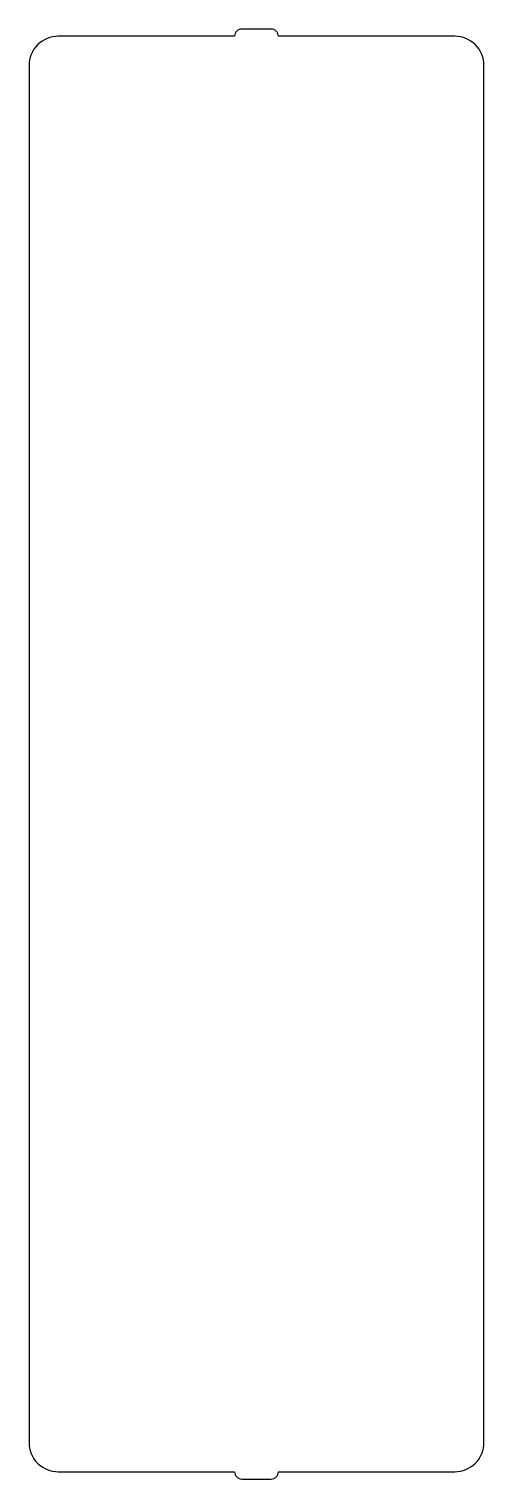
# Model space of a CAD drawing. Header units: millimetres. Extents: x -323.4 to -292.3, y -96.5 to 2.7.
import ezdxf

# ---------------------------------------------------------------- set-up
doc = ezdxf.new("R2010")
doc.units = ezdxf.units.MM
doc.layers.get('0').update_dxf_attribs({"linetype": 'CONTINUOUS'})

msp = doc.modelspace()

# ---------------------------------------------------------------- linework, layer by layer
msp.add_lwpolyline([(-321.4, 2.222, 0.414214), (-323.4, 0.222), (-323.4, -94.032, 0.414214), (-321.4, -96.032), (-309.338, -96.032, 0.414214), (-308.838, -96.532), (-306.838, -96.532, 0.414214), (-306.338, -96.032), (-294.275, -96.032, 0.414214), (-292.275, -94.032), (-292.275, 0.222, 0.414214), (-294.275, 2.222), (-306.338, 2.222, 0.414214), (-306.838, 2.722), (-308.838, 2.722, 0.414214), (-309.338, 2.222)], format="xyb", close=True)

doc.saveas('drawing.dxf')
